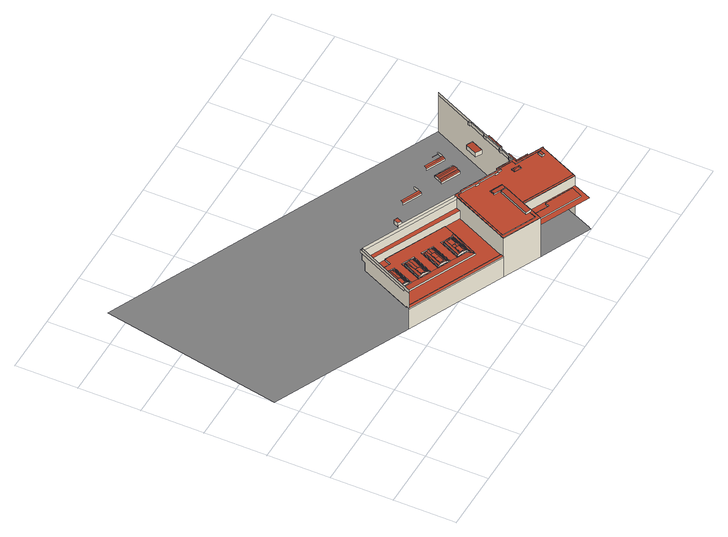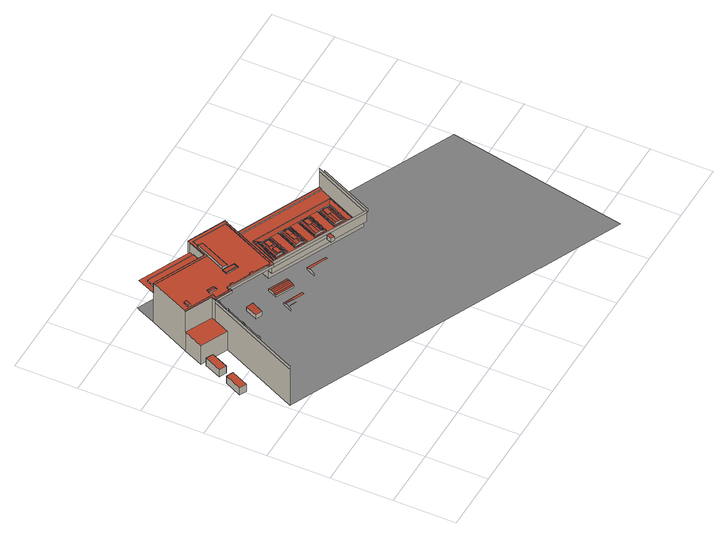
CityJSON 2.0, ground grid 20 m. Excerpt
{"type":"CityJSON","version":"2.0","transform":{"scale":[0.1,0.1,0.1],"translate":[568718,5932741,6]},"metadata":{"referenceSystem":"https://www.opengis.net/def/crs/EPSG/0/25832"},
"CityObjects":{
"building1":{"type":"Building","attributes":{"Grundfläche 2D":"6708.178450","Grundhöhe NN":"6.160"},"children":["building1-1","building1-2","building1-3","building1-4","building1-5","building1-6","building1-7","building1-8","building1-9","building1-10","building1-11","building1-12","building1-13","building1-14","building1-15"],"geometry":[{"type":"MultiSurface","lod":"3","boundaries":[[[0,1,2,3,4,5,6,7]],[[8,9,10,11,12,3,2,1,0,13,14]],[[15,16,17,18]],[[19,20,21,22]],[[23,24,25,26,27,19,22,28,29,30]],[[31,32,18,33,34]],[[35,36,37,32,31]],[[38,39,40,41,42,43]],[[28,44,45,29]],[[34,33,18,17,46]],[[44,28,22,21,47]],[[27,48,49,50,51,52,53,54,20,19]],[[55,56,57,13]],[[13,57,58,14]],[[59,46,17,16],[29,45,60,61,62,23,30]],[[54,47,21,20]],[[52,63,64,48,27,26,65,53]],[[24,66,25]],[[25,66,65,26]],[[67,59,16,15]],[[68,66,24]],[[37,69,70,32]],[[68,24,23,62]],[[71,72,73,74,75,76]],[[60,45,44,47,54,53,65,66,68,62,61]],[[34,46,59,67]],[[77,78,79,80,81,82,83,84,85,86,87,88,89,90]],[[86,91,92,93,87]],[[94,95,96,36,35,97,98,99,100]],[[88,101,102,89]],[[101,88,87,93,92]],[[103,71,76,104]],[[85,105,106,107,108,109,110,111,91,86]],[[56,55,112,113]],[[114,104,76,75,74],[90,89,102,115,116,117,80,79,78,77]],[[105,85,84,83,118,110,109,119,120]],[[121,8,14,58]],[[122,73,72,71,15,18,32,70,123,124,125]],[[81,126,82]],[[82,127,118,83]],[[92,91,111]],[[126,127,82]],[[128,94,100,129]],[[126,81,80,117]],[[130,9,8,121,131,132,133],[134,135,69,37,36,96,95,94,128,136]],[[114,74,73,137]],[[104,114,137,103]],[[115,102,101,92,111,110,118,127,126,117,116]],[[138,139,122,125]],[[140,141,142,143,144,145,146,147,148,149,150,151]],[[9,130,133,132,152,153,154,10]],[[149,155,156,150]],[[157,158,129,100,99,98,97,35,31,34,67,15,71,103,137,73,122,159,160,125,124,161,162,163,164]],[[152,165,12,11,10,154,153]],[[159,122,139,166]],[[155,149,148,167,168]],[[168,167,148,147,169,170,171]],[[171,170,169,147,146,172,173,174,175,176,177,178,179]],[[180,172,146,145,144,181,182,179,178,183,184]],[[185,166,139,138],[150,156,186,187,188,141,140,151]],[[142,189,143]],[[143,190,182,181,144]],[[189,190,143]],[[189,142,141,188]],[[191,192,193]],[[194,192,191]],[[185,138,125,160]],[[166,185,160,159]],[[186,156,155,168,171,179,182,190,189,188,187]],[[195,196,197,198,124,123]],[[193,199,200,201,202,203,204,205,206,207,208,194,191]],[[193,209,210,199]],[[211,212,123,70]],[[195,123,212]],[[161,124,198,213]],[[214,215,195,212]],[[196,195,215]],[[216,217,218,219,220,221,192,194]],[[219,209,193,192,221,220]],[[222,223,224,225,226,227,228,229,230,231,218,217,216,194,208,232]],[[233,234,235,4,3]],[[204,236,205]],[[237,238,239,196,215]],[[208,207,206,240,241,242,231,230,243,244,226,225,245,246,232]],[[247,248,249,213,198,197],[201,200,199,210,250,251,252,203,202]],[[205,253,241,240,206]],[[254,247,197,196,239]],[[69,135,134,136,158,157,164,238,237,215,214,212,211,70]],[[136,128,129,158]],[[236,253,205]],[[236,204,203,252]],[[250,210,209,219,218,231,242,241,253,236,252,251]],[[238,164,254,239]],[[255,256,257,258]],[[233,3,12,165]],[[247,254,259,163,162,161,213,249,248]],[[256,255,57,56,113,260,261]],[[234,262,263,255,258,264,265,235]],[[164,163,259,254]],[[266,267,268,269]],[[267,270,271,268]],[[152,132,131,121,58,57,255,263,262,234,233,165]],[[272,273,274,275,276]],[[269,277,278,266]],[[279,280,281,282]],[[112,283,284,285,286,287,288,289,290,291,292,293,294,295,296,297,260,113]],[[298,299,278,277,300,301]],[[302,303,304,305,306,307,308,309]],[[307,282,281,308]],[[310,311,312,313]],[[235,265,264,258,257,314,315,316,317,318,300,277,269,268,271,319,320,321,322,276]],[[314,323,324,315]],[[323,325,326,324]],[[298,327,328,299]],[[270,329,319,271]],[[300,318,330,331,332,333,301]],[[329,334,320,319]],[[281,280,335,336,337,338,339,340,309,308]],[[313,341,342,310]],[[321,320,334,343]],[[327,298,301,333,332]],[[272,276,322,344]],[[311,345,346,312]],[[325,347,348,326],[349,345,311,310,342,350]],[[272,344,351,352,353,273]],[[331,328,327,332]],[[341,354,350,342]],[[331,330,355,356,357,358,359,360,351,344,343,334,329,270,267,266,278,299,328]],[[354,341,313,312,346,361]],[[362,316,315,324]],[[318,317,355,330]],[[363,364,365,366,367,368,369,370,371,372,373]],[[373,374,375,376,377,363]],[[354,361,349,350]],[[376,375,374,373,372,378]],[[379,371,370,380]],[[372,371,379,378]],[[324,326,348,362]],[[381,364,363,377,376]],[[382,383,366,365]],[[367,384,385,368]],[[365,364,381,382]],[[367,366,383,384]],[[382,381,376,378,379,380,385,384,383]],[[386,387,352,351]],[[386,351,388,389]],[[390,391,392,393]],[[394,395,360,359]],[[396,391,390,397]],[[398,399,400,401,402,396,397,403]],[[362,355,317,316]],[[404,405,386,389]],[[386,405,406,387]],[[407,394,359,358]],[[393,408,409,410,411,412,413,403,397,390]],[[414,407,358,357]],[[407,414,415,416,417,418,404,389,388,395,394]],[[419,420,418,417]],[[420,419,421,422,423]],[[405,404,424,425,406]],[[426,425,424,427]],[[428,426,427,429]],[[430,428,429,431]],[[357,356,415,414]],[[431,432,433,430]],[[434,356,355,362,348,294,293,435]],[[434,435,421,419]],[[436,433,432,437]],[[438,439,436,437,440,441]],[[434,419,417,416]],[[442,438,441,443]],[[444,422,421,435,445]],[[443,446,447,442]],[[356,434,416,415]],[[444,445,292,291]],[[448,447,446,449]],[[449,450,451,448]],[[452,451,450,453]],[[420,423,454,455,456,457,458,459,460,461,418]],[[445,435,293,292]],[[290,289,288,457,456,455,454,423,422,444,291]],[[453,462,463,452]],[[464,463,462,465]],[[465,466,467,464]],[[468,467,466,469]]],"semantics":{"surfaces":[{"type":"WallSurface"},{"type":"RoofSurface"},{"type":"GroundSurface"}],"values":[0,0,0,1,0,1,0,0,0,0,1,1,0,1,1,1,1,1,1,0,1,0,0,0,0,0,0,1,0,0,1,0,1,0,1,1,0,1,1,1,1,1,0,0,1,0,0,0,0,0,0,0,1,1,0,1,1,1,1,1,1,1,1,0,1,1,0,0,0,0,0,0,1,1,0,1,1,1,1,1,0,1,1,1,1,1,0,0,0,1,0,0,1,0,0,0,0,0,1,0,0,0,0,0,0,2,0,1,1,0,1,0,0,0,0,0,0,0,0,0,1,0,0,1,0,0,0,1,1,0,0,0,1,0,1,0,1,0,1,1,0,1,1,0,0,0,0,0,1,1,0,0,0,0,0,0,1,0,0,0,0,0,0,0,0,0,0,0,0,0,0,1,0,0,0,0,0,0,0,0,0,0,0,0,0]}}]},
"building1-1":{"type":"BuildingInstallation","parents":["building1"],"geometry":[{"type":"MultiSurface","lod":"3","boundaries":[[[470,471,52,472,473,48]],[[48,64,470]],[[473,49,48]],[[470,64,63,471]],[[52,51,472]],[[471,63,52]],[[49,473,472,51,50]]],"semantics":{"surfaces":[{"type":"RoofSurface"},{"type":"WallSurface"}],"values":[0,1,1,1,1,1,1]}}]},
"building1-2":{"type":"BuildingInstallation","parents":["building1"],"geometry":[{"type":"MultiSurface","lod":"3","boundaries":[[[474,475,109,476,477,105]],[[105,120,474]],[[477,106,105]],[[474,120,119,475]],[[109,108,476]],[[475,119,109]],[[106,477,476,108,107]]],"semantics":{"surfaces":[{"type":"RoofSurface"},{"type":"WallSurface"}],"values":[0,1,1,1,1,1,1]}}]},
"building1-3":{"type":"BuildingInstallation","parents":["building1"],"geometry":[{"type":"MultiSurface","lod":"3","boundaries":[[[478,479,480,481,172]],[[172,180,478]],[[481,173,172]],[[479,478,180,184]],[[173,481,480,175,174]]],"semantics":{"surfaces":[{"type":"RoofSurface"},{"type":"WallSurface"}],"values":[0,1,1,1,1]}}]},
"building1-4":{"type":"BuildingInstallation","parents":["building1"],"geometry":[{"type":"MultiSurface","lod":"3","boundaries":[[[482,178,483,480,479]],[[482,479,184,183]],[[178,177,483]],[[482,183,178]],[[480,483,177,176,175]]],"semantics":{"surfaces":[{"type":"RoofSurface"},{"type":"WallSurface"}],"values":[0,1,1,1,1]}}]},
"building1-5":{"type":"BuildingInstallation","parents":["building1"],"geometry":[{"type":"MultiSurface","lod":"3","boundaries":[[[484,485,225,486,487,232]],[[232,246,484]],[[487,222,232]],[[484,246,245,485]],[[225,224,486]],[[485,245,225]],[[222,487,486,224,223]]],"semantics":{"surfaces":[{"type":"RoofSurface"},{"type":"WallSurface"}],"values":[0,1,1,1,1,1,1]}}]},
"building1-6":{"type":"BuildingInstallation","parents":["building1"],"geometry":[{"type":"MultiSurface","lod":"3","boundaries":[[[488,489,490,491]],[[491,490,492,493]],[[488,491,493,494]],[[489,488,494,495]],[[490,489,495,492]]],"semantics":{"surfaces":[{"type":"RoofSurface"},{"type":"WallSurface"}],"values":[0,1,1,1,1]}}]},
"building1-7":{"type":"BuildingInstallation","parents":["building1"],"geometry":[{"type":"MultiSurface","lod":"3","boundaries":[[[496,497,230,498,499,226]],[[226,244,496]],[[499,227,226]],[[497,496,244,243]],[[229,498,230]],[[497,243,230]],[[227,499,498,229,228]]],"semantics":{"surfaces":[{"type":"RoofSurface"},{"type":"WallSurface"}],"values":[0,1,1,1,1,1,1]}}]},
"building1-8":{"type":"BuildingInstallation","parents":["building1"],"geometry":[{"type":"MultiSurface","lod":"3","boundaries":[[[500,501,502,503]],[[500,504,501]],[[503,502,505]],[[500,503,505,504]]],"semantics":{"surfaces":[{"type":"RoofSurface"},{"type":"WallSurface"}],"values":[0,1,1,1]}}]},
"building1-9":{"type":"BuildingInstallation","parents":["building1"],"geometry":[{"type":"MultiSurface","lod":"3","boundaries":[[[506,507,508,509],[505,502,501,504]],[[510,511,509,508]],[[511,512,506,509]],[[512,513,507,506]],[[508,507,513,510]]],"semantics":{"surfaces":[{"type":"RoofSurface"},{"type":"WallSurface"}],"values":[0,1,1,1,1]}}]},
"building1-10":{"type":"BuildingInstallation","parents":["building1"]},
"building1-11":{"type":"BuildingInstallation","parents":["building1"],"geometry":[{"type":"MultiSurface","lod":"3","boundaries":[[[514,515,516,517,518,519,520,521,522,523,524,525,526]],[[395,388,351,344,322,521,520,519]],[[322,321,522,521]],[[527,523,522,321,343]],[[527,528,524,523]],[[525,524,528,529]],[[529,530,526,525]],[[514,526,530,531]],[[531,532,515,514]],[[516,515,532,533]],[[533,534,517,516]],[[535,518,517,534]],[[360,395,519,518,535]]],"semantics":{"surfaces":[{"type":"RoofSurface"},{"type":"WallSurface"}],"values":[0,1,1,1,1,1,1,1,1,1,1,1,1]}}]},
"building1-12":{"type":"BuildingInstallation","parents":["building1"],"geometry":[{"type":"MultiSurface","lod":"3","boundaries":[[[536,537,538]],[[539,540,538,537,541]],[[536,542,543,541,537]],[[539,541,543]],[[544,545,536,538]],[[536,545,546,543,542]],[[546,547,539,543]],[[539,547,544,538,540]]],"semantics":{"surfaces":[{"type":"RoofSurface"},{"type":"WallSurface"}],"values":[0,0,0,0,1,1,1,1]}}]},
"building1-13":{"type":"BuildingInstallation","parents":["building1"],"geometry":[{"type":"MultiSurface","lod":"3","boundaries":[[[399,398,401,400]],[[548,549,550,551]]],"semantics":{"surfaces":[{"type":"RoofSurface"}],"values":[0,0]}}]},
"building1-14":{"type":"BuildingInstallation","parents":["building1"],"geometry":[{"type":"MultiSurface","lod":"3","boundaries":[[[552,553,554,555]],[[555,554,556,557]],[[552,555,557,558]],[[553,552,558,559]],[[554,553,559,556]]],"semantics":{"surfaces":[{"type":"RoofSurface"},{"type":"WallSurface"}],"values":[0,1,1,1,1]}}]},
"building1-15":{"type":"BuildingInstallation","parents":["building1"],"geometry":[{"type":"MultiSurface","lod":"3","boundaries":[[[560,561,562,563]],[[563,562,564,565]],[[560,563,565,566]],[[561,560,566,567]],[[562,561,567,564]]],"semantics":{"surfaces":[{"type":"RoofSurface"},{"type":"WallSurface"}],"values":[0,1,1,1,1]}}]},
"building2":{"type":"Building","attributes":{"Grundfläche 2D":"15.561698","Grundhöhe NN":"6.142"},"geometry":[{"type":"Solid","lod":"3","boundaries":[[[[568,569,570,571]],[[572,573,571,570]],[[573,574,568,571]],[[574,575,569,568]],[[575,572,570,569]],[[575,574,573,572]]]],"semantics":{"surfaces":[{"type":"RoofSurface"},{"type":"WallSurface"},{"type":"GroundSurface"}],"values":[[0,1,1,1,1,2]]}}]},
"building3":{"type":"Building","attributes":{"Grundfläche 2D":"14.716913","Grundhöhe NN":"6.142"},"geometry":[{"type":"Solid","lod":"3","boundaries":[[[[576,577,578,579]],[[580,581,579,578]],[[581,582,576,579]],[[582,583,577,576]],[[583,580,578,577]],[[583,582,581,580]]]],"semantics":{"surfaces":[{"type":"RoofSurface"},{"type":"WallSurface"},{"type":"GroundSurface"}],"values":[[0,1,1,1,1,2]]}}]}
},
"vertices":[
[438,276,145],[442,285,145],[528,469,145],[528,471,145],[528,471,156],[528,469,156],[442,285,156],[438,276,156],[442,285,80],[522,458,80],[522,458,111],[528,469,111],[528,471,111],[438,276,84],[442,285,84],[532,316,86],[532,316,83],[491,335,83],[491,335,86],[507,334,89],[518,358,89],[512,360,86],[501,336,86],[530,323,83],[530,323,86],[528,324,86],[524,326,89],[514,330,91],[498,337,86],[498,337,83],[501,336,83],[513,420,86],[468,324,85],[493,340,86],[523,405,86],[517,429,86],[517,429,80],[468,324,80],[438,291,145],[438,291,156],[522,472,156],[522,472,145],[517,462,145],[510,446,145],[526,397,86],[526,397,83],[523,405,83],[529,396,86],[516,333,91],[509,336,89],[518,355,89],[519,357,89],[526,354,91],[542,390,91],[535,393,89],[438,276,80],[747,134,80],[747,134,84],[751,143,84],[564,386,83],[529,396,83],[556,383,83],[558,382,83],[532,351,89],[522,330,89],[551,385,89],[556,383,86],[564,386,86],[558,382,86],[720,208,80],[720,208,85],[555,305,86],[560,303,86],[596,286,86],[596,286,83],[560,303,83],[555,305,83],[570,304,83],[578,301,83],[584,298,83],[594,294,83],[594,294,86],[592,294,86],[587,296,89],[584,298,89],[578,301,91],[570,304,89],[565,307,86],[562,308,86],[562,308,83],[565,307,83],[582,329,89],[593,366,86],[576,331,86],[573,403,80],[551,413,80],[550,414,80],[523,426,86],[550,414,86],[551,413,86],[573,403,86],[590,368,86],[590,368,83],[587,376,86],[587,376,83],[579,304,91],[573,307,89],[581,326,89],[582,328,89],[589,325,91],[605,360,91],[598,364,89],[438,276,2],[747,134,2],[628,357,83],[615,356,83],[619,354,83],[621,353,83],[615,356,89],[595,322,89],[586,301,89],[751,143,80],[619,276,86],[713,233,86],[682,247,86],[660,257,86],[621,353,86],[619,354,86],[583,426,80],[583,426,86],[533,453,80],[752,144,80],[831,314,80],[535,452,80],[722,212,80],[721,210,80],[779,335,80],[628,357,86],[660,257,83],[619,276,83],[656,265,83],[657,264,83],[657,264,86],[656,265,86],[651,267,89],[648,269,90],[642,271,91],[634,275,89],[628,278,86],[626,279,86],[626,279,83],[628,278,83],[831,314,111],[535,452,111],[533,453,111],[654,338,86],[654,338,83],[773,322,86],[779,335,86],[651,346,86],[692,327,86],[714,316,86],[728,310,86],[745,302,86],[763,300,86],[837,328,111],[651,346,83],[640,301,86],[657,337,86],[645,298,89],[654,317,89],[662,335,89],[643,275,91],[637,278,89],[645,296,89],[646,298,89],[654,315,89],[655,317,89],[661,314,91],[669,331,91],[649,272,90],[653,270,89],[679,327,89],[667,311,90],[658,292,90],[692,327,83],[679,327,83],[683,325,83],[685,324,83],[685,324,86],[683,325,86],[692,248,86],[693,248,86],[690,249,86],[698,246,89],[719,230,86],[723,228,86],[723,228,83],[682,247,83],[690,249,83],[712,239,83],[715,238,83],[720,236,83],[721,235,83],[721,235,86],[720,236,86],[715,238,89],[712,239,89],[706,242,91],[718,309,86],[718,309,83],[721,210,85],[722,212,85],[714,316,83],[724,216,85],[726,220,85],[710,270,89],[714,280,89],[726,305,89],[721,308,86],[719,303,86],[704,272,86],[701,248,89],[709,267,89],[710,269,89],[717,266,91],[722,276,91],[715,280,89],[715,281,89],[724,301,89],[731,297,91],[733,302,91],[707,245,91],[837,328,145],[837,328,155],[837,328,156],[749,294,86],[728,225,85],[761,295,86],[726,233,86],[741,293,89],[743,297,89],[739,299,90],[737,295,90],[728,274,90],[723,263,89],[714,242,89],[755,297,83],[751,299,83],[745,302,83],[743,297,83],[747,295,83],[749,294,83],[747,295,86],[755,297,86],[747,134,155],[867,78,155],[867,78,156],[747,134,156],[751,299,86],[867,78,2],[867,78,117],[752,144,155],[751,143,155],[751,143,156],[752,144,156],[864,92,155],[757,141,155],[757,141,156],[864,92,156],[842,325,155],[842,325,156],[841,336,155],[841,336,145],[657,421,145],[657,421,156],[841,336,156],[874,115,156],[874,115,155],[747,452,145],[807,424,145],[807,424,151],[747,452,151],[1,479,2],[110,1063,2],[371,943,2],[376,940,2],[378,939,2],[1189,565,2],[1188,561,2],[1070,307,2],[1069,306,2],[1156,266,2],[1126,202,2],[1064,68,2],[1037,9,2],[1035,7,2],[1033,2,2],[861,121,161],[861,121,155],[878,113,156],[878,113,164],[776,450,155],[776,449,155],[756,458,155],[756,459,155],[752,461,155],[749,455,154],[809,427,154],[812,434,155],[889,124,117],[879,101,117],[879,101,122],[889,124,122],[871,86,156],[898,145,156],[1064,68,156],[1067,75,156],[896,154,156],[846,324,156],[847,327,156],[857,322,156],[860,327,156],[871,86,155],[898,145,155],[871,86,117],[898,145,117],[909,224,161],[909,224,155],[846,324,155],[896,154,155],[925,216,155],[925,216,164],[896,154,164],[847,327,155],[812,434,145],[822,455,145],[822,455,151],[820,451,154],[817,445,155],[814,439,156],[953,94,122],[953,94,117],[857,322,155],[860,327,155],[1030,32,117],[1030,32,122],[1037,9,117],[1064,68,117],[1047,68,117],[959,108,117],[985,270,155],[985,270,145],[860,327,145],[959,108,122],[1067,75,155],[1123,196,155],[1030,239,155],[1036,252,155],[992,272,155],[990,267,155],[1047,68,122],[1064,68,155],[878,403,155],[881,408,156],[884,414,155],[886,420,154],[889,425,151],[889,425,145],[876,397,145],[874,394,145],[874,394,151],[876,397,154],[878,402,155],[882,400,155],[902,390,155],[938,375,155],[903,392,155],[936,369,154],[934,366,151],[934,366,145],[941,381,156],[944,387,155],[946,392,154],[948,397,151],[948,397,145],[990,279,155],[990,279,145],[985,270,156],[990,279,156],[963,429,150],[903,457,150],[903,457,145],[963,429,145],[992,272,156],[990,267,156],[905,460,153],[965,433,153],[964,440,154],[963,439,154],[943,448,154],[944,450,154],[908,466,154],[968,439,154],[1042,255,156],[1042,255,155],[1042,255,145],[1036,252,156],[965,433,145],[978,460,145],[978,460,150],[976,456,153],[973,450,154],[970,444,155],[1030,239,156],[1123,196,156],[1126,202,156],[1040,242,156],[1045,253,156],[1040,242,155],[1045,253,155],[1040,242,75],[1045,253,75],[1045,253,145],[1047,266,156],[1047,266,145],[1045,267,145],[1045,267,156],[1046,270,145],[1046,270,156],[1048,269,145],[1048,269,156],[1063,300,156],[1063,300,145],[1126,202,155],[1126,202,75],[1060,302,145],[1060,302,156],[1064,310,145],[1064,308,145],[1064,308,156],[1064,310,156],[1067,309,145],[1067,309,156],[1069,306,75],[1156,266,75],[1092,364,156],[1092,364,145],[1090,365,145],[1090,365,156],[1094,374,156],[1094,374,145],[1096,373,145],[1096,373,156],[1069,306,145],[1070,307,145],[1188,561,145],[1189,565,145],[1189,565,156],[1188,561,156],[1070,307,156],[1069,306,156],[1122,428,156],[1122,428,145],[1120,429,145],[1120,429,156],[1123,437,156],[1123,437,145],[1126,436,145],[1126,436,156],
[522,330,91],[532,351,91],[519,357,91],[509,336,91],
[586,301,91],[595,322,91],[582,328,91],[573,307,91],
[649,272,91],[658,292,91],[646,298,91],[637,278,91],
[667,311,91],[655,317,91],
[714,242,91],[723,263,91],[710,269,91],[701,248,91],
[673,419,160],[680,435,160],[669,441,160],[662,424,160],[669,441,145],[662,424,145],[673,419,145],[680,435,145],
[728,274,91],[737,295,91],[724,301,91],[715,280,91],
[900,249,159],[895,238,158],[930,221,158],[935,233,159],[900,249,158],[935,233,158],
[930,219,158],[938,235,158],[899,253,158],[892,237,158],[899,253,155],[892,237,155],[930,219,155],[938,235,155],
[966,272,160],[964,269,160],[973,265,160],[974,268,160],[987,262,160],[990,267,160],[985,270,160],[860,327,160],[857,322,160],[902,301,160],[900,298,160],[908,294,160],[910,298,160],[902,301,155],[900,298,155],[908,294,155],[910,298,155],[966,272,155],[964,269,155],[973,265,155],[974,268,155],[987,262,155],
[1000,228,158],[1007,231,159],[1005,239,158],[1028,228,158],[1022,230,158],[1020,225,159],[1004,225,158],[1022,217,158],[1005,239,155],[1000,228,155],[1022,217,155],[1028,228,155],
[970,453,154],[950,462,154],[949,461,154],[969,452,154],
[1052,387,160],[1032,396,161],[1014,358,162],[1034,348,160],[1014,358,145],[1034,348,145],[1052,387,145],[1032,396,145],
[1098,183,162],[1105,198,161],[1096,202,161],[1090,187,162],[1096,202,155],[1090,187,155],[1098,183,155],[1105,198,155],
[1152,279,29],[1177,335,29],[1154,345,29],[1129,290,29],[1154,345,1],[1129,290,1],[1152,279,1],[1177,335,1],
[1190,364,29],[1216,418,29],[1194,429,29],[1168,374,29],[1194,429,1],[1168,374,1],[1190,364,1],[1216,418,1]
]}
